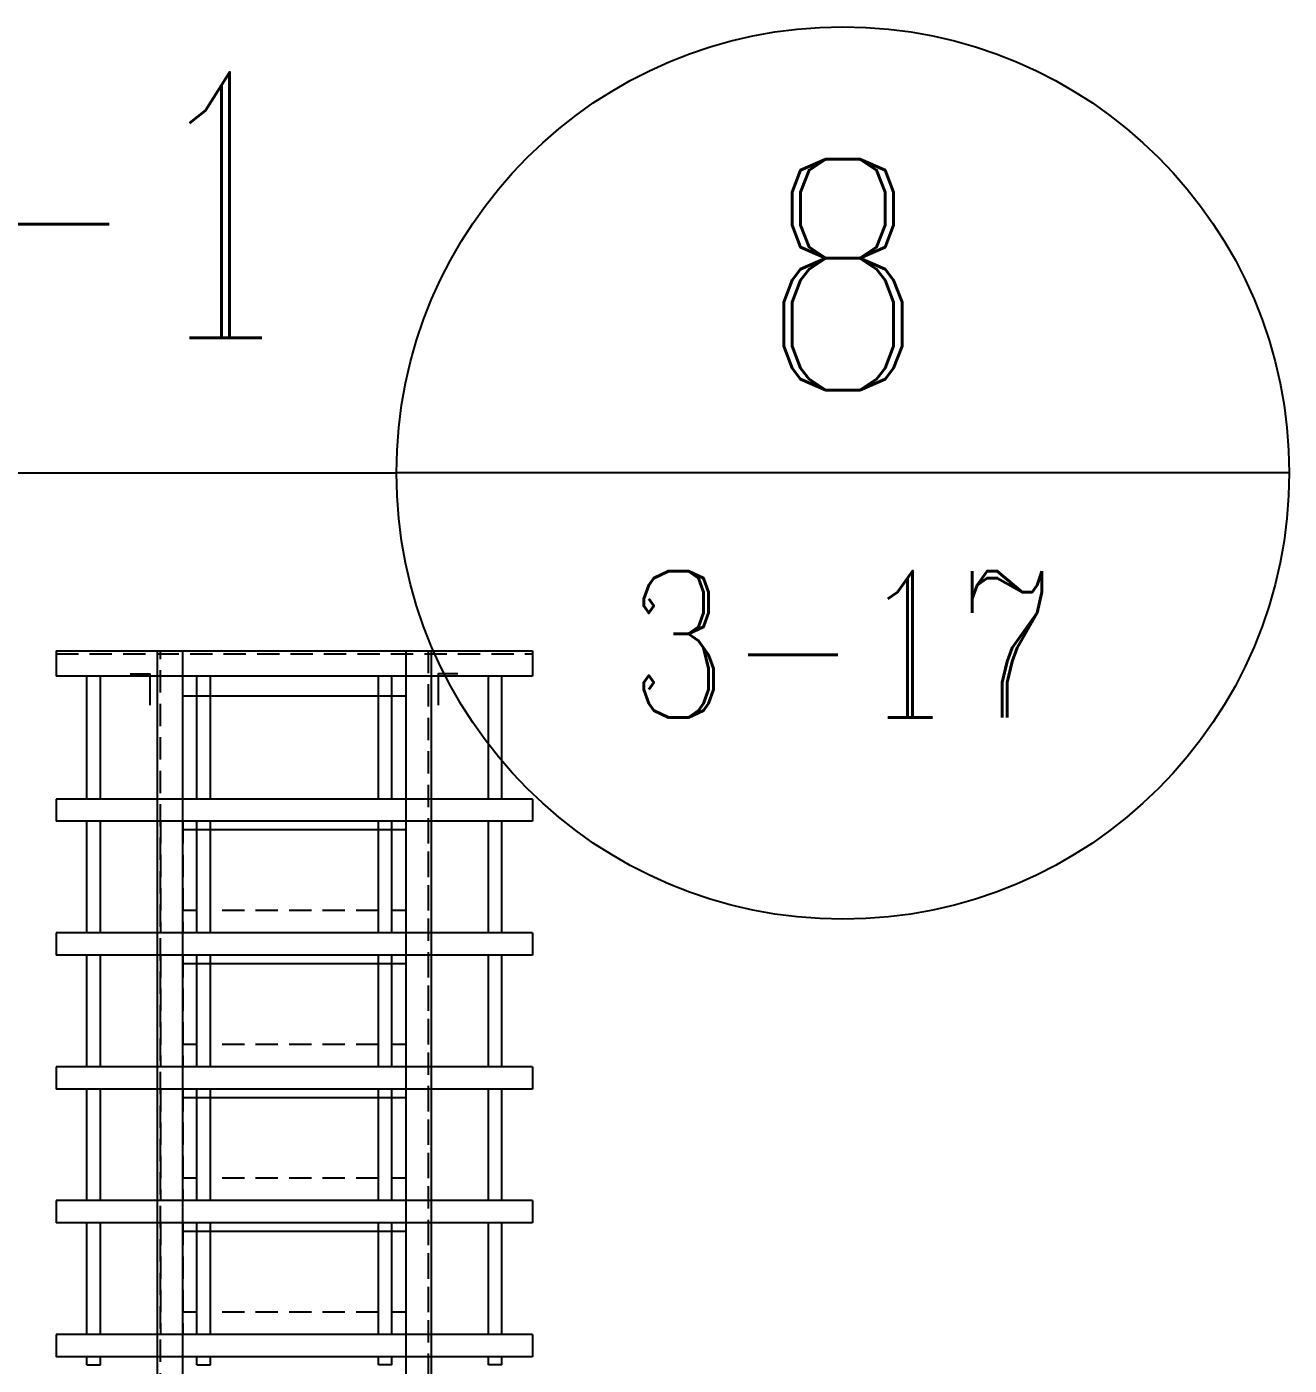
# Model space of a CAD drawing. Extents: x 14095202 to 14511487, y -1430609 to -90420.
# Drawn here: x 14460380 to 14463208, y -1172663 to -1169664 of the extents above; entities that cross this region are included whole.
import ezdxf
from ezdxf.enums import TextEntityAlignment as Align

# ---------------------------------------------------------------- set-up
doc = ezdxf.new("R2010")
doc.units = 0
doc.header["$LTSCALE"] = 1000
doc.header["$MEASUREMENT"] = 0
doc.linetypes.add('DASHED', pattern=[0.75, 0.5, -0.25])
doc.layers.add('DIM_IDEN', color=3, linetype='Continuous')
doc.layers.add('PUB_TEXT', color=7, linetype='Continuous')
doc.styles.add('_TCH_LABEL', font='COMPLEX', dxfattribs={"bigfont": 'GBCBIG'})

# ---------------------------------------------------------------- blocks, each defined once
blk = doc.blocks.new('A$C233354C1')
for p, q in [((1067.3, 9312), (0, 9312)), ((0, 9312), (0, 9255)), ((226.7, 7643.4), (226.7, 9312)), ((283.7, 9312), (283.7, 7643.4)), ((783.7, 7643.4), (783.7, 9312)), ((840.7, 9312), (840.7, 7643.4)), ((1067.3, 9312), (1067.3, 9255)), ((0, 9255), (1067.3, 9255)), ((69, 8980), (69, 9255)), ((99, 8980), (99, 9255)), ((315.5, 8980), (315.5, 9255)), ((345.5, 8980), (345.5, 9255)), ((721.8, 8980), (721.8, 9255)), ((751.8, 8980), (751.8, 9255)), ((968.3, 8980), (968.3, 9255)), ((998.3, 8980), (998.3, 9255)), ((0, 8980), (1067.3, 8980)), ((0, 8980), (0, 8930)), ((1067.3, 8980), (1067.3, 8930)), ((0, 8930), (1067.3, 8930)), ((69, 8680), (69, 8930)), ((99, 8680), (99, 8930)), ((315.5, 8680), (315.5, 8930)), ((345.5, 8680), (345.5, 8930)), ((721.8, 8680), (721.8, 8930)), ((751.8, 8680), (751.8, 8930)), ((968.3, 8680), (968.3, 8930)), ((998.3, 8680), (998.3, 8930)), ((0, 8680), (1067.3, 8680)), ((0, 8680), (0, 8630)), ((1067.3, 8680), (1067.3, 8630)), ((0, 8630), (1067.3, 8630)), ((69, 8380), (69, 8630)), ((99, 8380), (99, 8630)), ((315.5, 8380), (315.5, 8630)), ((345.5, 8380), (345.5, 8630)), ((721.8, 8380), (721.8, 8630)), ((751.8, 8380), (751.8, 8630)), ((968.3, 8380), (968.3, 8630)), ((998.3, 8380), (998.3, 8630)), ((0, 8380), (1067.3, 8380)), ((0, 8380), (0, 8330)), ((1067.3, 8380), (1067.3, 8330)), ((0, 8330), (1067.3, 8330)), ((69, 8080), (69, 8330)), ((99, 8080), (99, 8330)), ((315.5, 8080), (315.5, 8330)), ((345.5, 8080), (345.5, 8330)), ((721.8, 8080), (721.8, 8330)), ((751.8, 8080), (751.8, 8330)), ((968.3, 8080), (968.3, 8330)), ((998.3, 8080), (998.3, 8330)), ((0, 8080), (1067.3, 8080)), ((0, 8080), (0, 8030)), ((1067.3, 8080), (1067.3, 8030)), ((0, 8030), (1067.3, 8030)), ((69, 7780), (69, 8030)), ((99, 7780), (99, 8030)), ((315.5, 7780), (315.5, 8030)), ((345.5, 7780), (345.5, 8030)), ((721.8, 7780), (721.8, 8030)), ((751.8, 7780), (751.8, 8030)), ((968.3, 7780), (968.3, 8030)), ((998.3, 7780), (998.3, 8030)), ((0, 7780), (1067.3, 7780)), ((0, 7780), (0, 7730)), ((1067.3, 7780), (1067.3, 7730)), ((0, 7730), (1067.3, 7730)), ((69, 7711.6), (69, 7730)), ((69, 7711.6), (99, 7711.6)), ((99, 7711.6), (99, 7730)), ((315.5, 7711.6), (315.5, 7730)), ((315.5, 7711.6), (345.5, 7711.6)), ((345.5, 7711.6), (345.5, 7730)), ((721.8, 7711.6), (721.8, 7730)), ((751.8, 7711.6), (721.8, 7711.6)), ((751.8, 7711.6), (751.8, 7730)), ((968.3, 7711.6), (968.3, 7730)), ((998.3, 7711.6), (968.3, 7711.6)), ((998.3, 7711.6), (998.3, 7730))]:
    blk.add_line(p, q)
at = {"linetype": 'DASHED', "ltscale": 0.1}
for p, q in [((1067.3, 9305), (0, 9305)), ((233.7, 9312), (233.7, 7643.4)), ((833.7, 7643.4), (833.7, 9312)), ((226.7, 8680), (226.7, 8930)), ((233.7, 8930), (233.7, 8680)), ((283.7, 8930), (283.7, 8680)), ((783.7, 8930), (783.7, 8680)), ((833.7, 8930), (833.7, 8680)), ((840.7, 8930), (840.7, 8680)), ((226.7, 8380), (226.7, 8630)), ((233.7, 8630), (233.7, 8380)), ((283.7, 8630), (283.7, 8380)), ((783.7, 8630), (783.7, 8380)), ((833.7, 8630), (833.7, 8380)), ((840.7, 8630), (840.7, 8380)), ((226.7, 8080), (226.7, 8330)), ((233.7, 8330), (233.7, 8080)), ((283.7, 8330), (283.7, 8080)), ((783.7, 8330), (783.7, 8080)), ((833.7, 8330), (833.7, 8080)), ((840.7, 8330), (840.7, 8080)), ((226.7, 7780), (226.7, 8030)), ((233.7, 8030), (233.7, 7780)), ((283.7, 8030), (283.7, 7780)), ((783.7, 8030), (783.7, 7780)), ((833.7, 8030), (833.7, 7780)), ((840.7, 8030), (840.7, 7780))]:
    blk.add_line(p, q, dxfattribs=at)
for points in [[(167.7, 9260.6), (211.4, 9260.6), (211.4, 9190.6)], [(901.4, 9260.6), (857.8, 9260.6), (857.8, 9190.6)], [(283.7, 9210.6), (783.7, 9210.6)], [(283.7, 8910.6), (783.7, 8910.6)], [(283.7, 8730), (315.5, 8730)], [(751.8, 8730), (783.7, 8730)], [(283.7, 8610.6), (783.7, 8610.6)], [(283.7, 8430), (315.5, 8430)], [(751.8, 8430), (783.7, 8430)], [(283.7, 8310.6), (783.7, 8310.6)], [(283.7, 8130), (315.5, 8130)], [(751.8, 8130), (783.7, 8130)], [(283.7, 8010.6), (783.7, 8010.6)], [(283.7, 7830), (315.5, 7830)], [(751.8, 7830), (783.7, 7830)]]:
    blk.add_lwpolyline(points)
for points in [[(345.5, 8730), (721.8, 8730)], [(345.5, 8430), (721.8, 8430)], [(345.5, 8130), (721.8, 8130)], [(345.5, 7830), (721.8, 7830)]]:
    blk.add_lwpolyline(points, dxfattribs=at)

msp = doc.modelspace()

# ---------------------------------------------------------------- linework, layer by layer
at = {"layer": 'DIM_IDEN'}
for p in [(14457484.6, -1170663.8), (14463208.3, -1170663.8)]:
    msp.add_line(p, (14461208.3, -1170663.8), dxfattribs=at)
msp.add_circle((14462208.3, -1170663.8), 1000, dxfattribs=at)

# ---------------------------------------------------------------- block references
at = {"ltscale": 0.5, "xscale": -1}
msp.add_blockref('A$C233354C1', (14461513.1, -1180374.4), dxfattribs=at)

# ---------------------------------------------------------------- texts
at = {"layer": 'PUB_TEXT', "style": '_TCH_LABEL', "width": 0.705882}
msp.add_text('17J925-1', height=595, dxfattribs=at).set_placement((14458098.3, -1170361.2))
at = {"layer": 'PUB_TEXT', "style": '_TCH_LABEL'}
for s, height, width, p, p2 in [('8', 517.6, 1.290756, (14462019, -1170478.1), (14462397.6, -1170478.1)), ('3-17', 327.82, 1.09259, (14461728.8, -1171211.5), (14462687.9, -1171211.5))]:
    msp.add_text(s, height=height, dxfattribs=dict(at, width=width)).set_placement(p, p2, align=Align.FIT)

doc.saveas('drawing.dxf')
